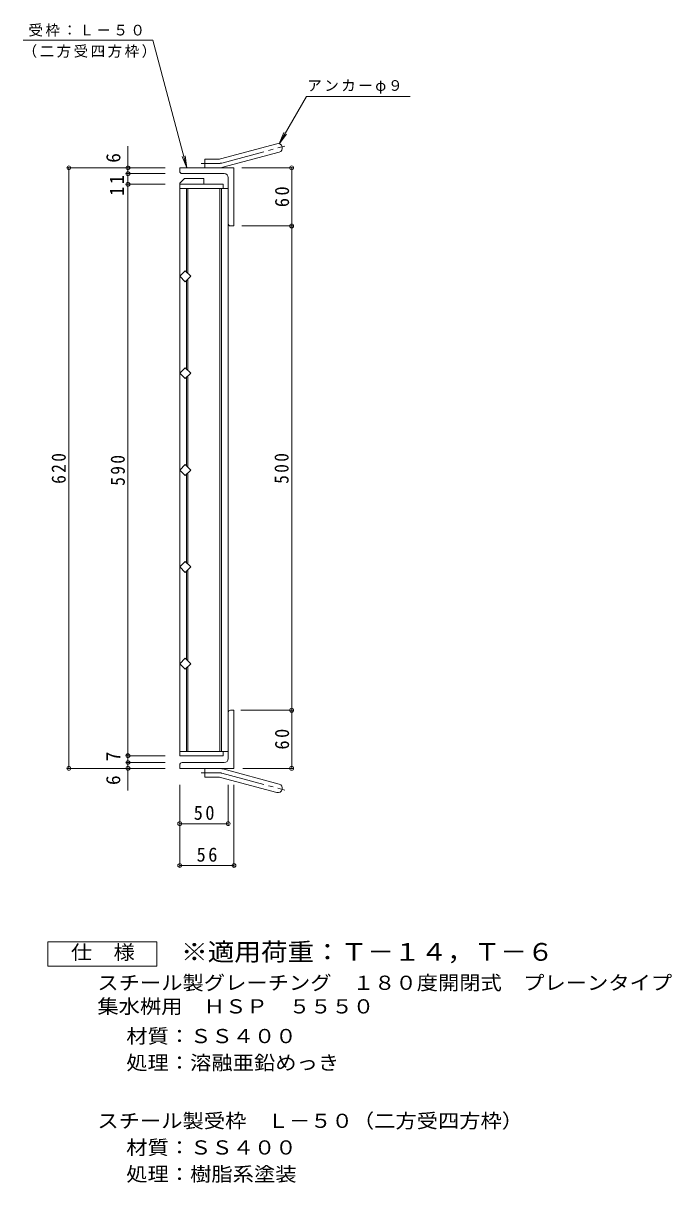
# Model space of a CAD drawing. Units: millimetres, scale not verified. Extents: x -677 to 866, y -688 to 666.
# Drawn here: x 196 to 866, y -553 to 645 of the extents above; entities that cross this region are included whole.
import ezdxf
from ezdxf.enums import TextEntityAlignment as Align

# ---------------------------------------------------------------- set-up
doc = ezdxf.new("R2010")
doc.units = ezdxf.units.MM
doc.header["$LTSCALE"] = 5
doc.header["$PDMODE"] = 32
doc.header["$PDSIZE"] = 4
doc.linetypes.add('CHAIN2', pattern=[12, 9, -1, 1, -1])
for name, color, linetype, lineweight in [('B-1', 2, 'Continuous', 9), ('B-2', 3, 'Continuous', 9), ('B-4', 7, 'Continuous', 9), ('B-5', 7, 'Continuous', 9), ('F-4_F-4ﾚｲﾔ', 2, 'Continuous', 9)]:
    doc.layers.add(name, color=color, linetype=linetype, lineweight=lineweight)
doc.layers.add('F-5_F-5ﾚｲﾔ', color=2, linetype='Continuous')
doc.styles.add('ＭＳ ゴシック', font='')
doc.styles.get('ＭＳ ゴシック').set_extended_font_data('MS Gothic')

msp = doc.modelspace()

# ---------------------------------------------------------------- linework, layer by layer
at = {"layer": 'B-1'}
for p, q in [((399.847, 504.666), (458.038, 520.258)), ((383.703, 495.359), (383.703, 504.36)), ((397.518, 504.36), (383.703, 504.36)), ((402.177, 495.973), (460.367, 511.565)), ((357.703, 491.859), (357.703, 495.359)), ((413.703, 495.359), (357.703, 495.359)), ((413.703, 495.359), (413.703, 435.359)), ((403.703, 489.36), (360.203, 489.36)), ((407.703, 485.359), (407.703, 437.859)), ((410.203, 435.359), (413.703, 435.359)), ((407.703, -114.64), (407.703, -67.14)), ((410.203, -64.641), (413.703, -64.641)), ((413.703, -124.64), (413.703, -64.641)), ((403.703, -118.641), (360.203, -118.641)), ((357.703, -121.14), (357.703, -124.64)), ((413.703, -124.64), (357.703, -124.64)), ((383.703, -124.64), (383.703, -133.641)), ((402.177, -125.254), (460.367, -140.846)), ((397.518, -133.641), (383.703, -133.641)), ((399.847, -133.947), (458.038, -149.539))]:
    msp.add_line(p, q, dxfattribs=at)
at = {"layer": 'B-1', "linetype": 'CHAIN2'}
for p, q in [((401.012, 500.319), (466.178, 517.781)), ((397.518, 499.86), (379.898, 499.86)), ((397.518, -129.141), (379.898, -129.141)), ((401.012, -129.601), (466.178, -147.062))]:
    msp.add_line(p, q, dxfattribs=at)
at = {"layer": 'B-1'}
for centre, radius, start, end in [((459.203, 515.912), 4.5, 285.00014, 104.99991), ((397.518, 513.359), 9, 270, 285.00002), ((360.203, 491.859), 2.5, 180, 270), ((397.518, 513.359), 18, 270, 285), ((403.703, 485.359), 4, 0, 90), ((410.203, 437.859), 2.5, 180, 270), ((410.203, -67.14), 2.5, 90, 180), ((360.203, -121.14), 2.5, 90, 180), ((403.703, -114.64), 4, 270, 0), ((397.518, -142.641), 18, 75, 90), ((397.518, -142.641), 9, 74.99998, 90), ((459.203, -145.193), 4.5, 255.00009, 74.99986)]:
    msp.add_arc(centre, radius, start, end, dxfattribs=at)
at = {"layer": 'B-1', "linetype": 'CHAIN2'}
for centre, start, end in [((397.518, 513.359), 270, 284.99995), ((397.518, -142.641), 75.00005, 90)]:
    msp.add_arc(centre, 13.5, start, end, dxfattribs=at)
at = {"layer": 'B-2'}
for p, q in [((357.703, 479.36), (362.703, 484.36)), ((357.703, 479.36), (357.703, 478.36)), ((362.703, 484.36), (382.703, 484.36)), ((382.703, 478.36), (382.703, 484.36)), ((357.703, 478.36), (402.703, 478.36)), ((357.703, -111.641), (357.703, 478.36)), ((357.703, 473.86), (407.703, 473.86)), ((364.703, 387.673), (364.703, 473.86)), ((366.203, 386.173), (366.203, 473.86)), ((399.203, -107.141), (399.203, 473.86)), ((400.703, -107.141), (400.703, 473.86)), ((402.703, 478.36), (402.703, 473.86)), ((407.703, -107.141), (407.703, 473.86)), ((364.703, 287.673), (364.703, 379.046)), ((366.203, 286.173), (366.203, 380.546)), ((364.703, 187.673), (364.703, 279.046)), ((366.203, 186.173), (366.203, 280.546)), ((366.203, 86.173), (366.203, 180.546)), ((364.703, 87.673), (364.703, 179.046)), ((364.703, -12.327), (364.703, 79.046)), ((366.203, -13.827), (366.203, 80.546)), ((364.703, -107.141), (364.703, -20.954)), ((366.203, -107.141), (366.203, -19.454)), ((357.703, -107.141), (407.703, -107.141)), ((402.703, -111.641), (402.703, -107.141)), ((357.703, -111.641), (402.703, -111.641))]:
    msp.add_line(p, q, dxfattribs=at)
for points in [[(369.016, 383.36), (363.36, 389.016), (357.703, 383.36), (363.36, 377.703)], [(369.016, 283.36), (363.36, 289.016), (357.703, 283.36), (363.36, 277.703)], [(369.016, 183.36), (363.36, 189.016), (357.703, 183.36), (363.36, 177.703)], [(369.016, 83.36), (363.36, 89.016), (357.703, 83.36), (363.36, 77.703)], [(369.016, -16.64), (363.36, -10.984), (357.703, -16.64), (363.36, -22.297)]]:
    msp.add_lwpolyline(points, close=True, dxfattribs=at)
at = {"layer": 'B-4'}
for p, q in [((304.119, 489.359), (304.119, 517.579)), ((342.676, 495.359), (241.576, 495.359)), ((243.076, -124.64), (243.076, 495.359)), ((421.864, 495.359), (474.844, 495.359)), ((342.676, 489.359), (302.619, 489.359)), ((304.119, 478.36), (304.119, 489.359)), ((342.676, 478.36), (302.619, 478.36)), ((304.119, -111.641), (304.119, 478.36)), ((421.864, 435.359), (474.844, 435.359)), ((420.838, -64.641), (474.844, -64.641)), ((342.676, -111.641), (302.619, -111.641)), ((342.676, -118.64), (302.619, -118.64)), ((304.119, -118.64), (304.119, -111.641)), ((304.119, -147.674), (304.119, -118.64)), ((342.676, -124.64), (241.576, -124.64)), ((422.988, -124.64), (474.844, -124.64)), ((357.703, -141.69), (357.703, -226.474)), ((407.703, -141.69), (407.703, -183.289)), ((413.703, -141.69), (413.703, -226.474)), ((357.703, -181.789), (407.703, -181.789)), ((357.703, -224.974), (413.703, -224.974))]:
    msp.add_line(p, q, dxfattribs=at)
msp.add_lwpolyline([(473.344, -124.64), (473.344, -64.641), (473.344, 435.359), (473.344, 495.359)], dxfattribs=at)
for p in [(243.076, 495.359), (304.119, 495.359), (304.119, 489.359), (473.344, 495.359), (304.119, 478.36), (473.344, 435.359), (473.344, -64.641), (304.119, -111.641), (304.119, -118.64), (243.076, -124.64), (304.119, -124.64), (473.344, -124.64), (357.703, -181.789), (407.703, -181.789), (357.703, -224.974), (413.703, -224.974)]:
    msp.add_point(p, dxfattribs=at)
at = {"layer": 'B-5'}
for p, q in [((195.923, 627.252), (329.75, 627.252)), ((488.64, 569.131), (595.847, 569.131)), ((460.416, 520.245), (468.025, 530.162)), ((365.09, 495.359), (363.459, 507.753))]:
    msp.add_line(p, q, dxfattribs=at)
for points in [[(329.75, 627.252), (365.09, 495.359), (360.307, 506.908)], [(488.64, 569.131), (460.416, 520.245), (465.199, 531.794)]]:
    msp.add_lwpolyline(points, dxfattribs=at)
at = {"layer": 'F-4_F-4ﾚｲﾔ'}
msp.add_lwpolyline([(221.517, -328.794), (221.517, -303.793), (334.016, -303.793), (334.016, -328.794)], close=True, dxfattribs=at)

# ---------------------------------------------------------------- texts
at = {"layer": 'B-4', "color": 2, "style": 'ＭＳ ゴシック'}
for s, p in [('6', (300.699, 500.608)), ('7', (300.604, -117.335)), ('6', (300.604, -141.871))]:
    msp.add_text(s, height=14.66, rotation=90, dxfattribs=at).set_placement(p, align=Align.BOTTOM_LEFT)
at = {"layer": 'B-4', "color": 2, "char_height": 14.66, "attachment_point": 7, "rotation": 90, "style": 'ＭＳ ゴシック'}
for s, insert in [('\\T1.27;\\W0.95;11', (299.952, 466.455)), ('\\T1.27;\\W0.95;60', (470.844, 454.734)), ('\\T1.27;\\W0.9;620', (240.077, 169.109)), ('\\T1.27;\\W0.9;590', (301.119, 167.11)), ('\\T1.27;\\W0.9;500', (470.344, 169.109)), ('\\T1.27;\\W0.95;60', (470.844, -105.266))]:
    msp.add_mtext(s, dxfattribs=dict(at, insert=insert))
at = {"layer": 'B-4', "color": 2, "char_height": 14.66, "attachment_point": 7, "style": 'ＭＳ ゴシック'}
for s, insert in [('\\T1.27;\\W0.95;50', (372.078, -178.013)), ('\\T1.27;\\W0.95;56', (375.078, -221.197))]:
    msp.add_mtext(s, dxfattribs=dict(at, insert=insert))
at = {"layer": 'B-5', "char_height": 11, "attachment_point": 7, "style": 'ＭＳ ゴシック'}
for s, insert in [('\\T1.17;受枠：Ｌ－５０', (201.376, 630.831)), ('\\T1.17;（二方受四方枠）', (195.418, 608.85)), ('\\T1.17;アンカーφ９', (489.45, 571.867))]:
    msp.add_mtext(s, dxfattribs=dict(at, insert=insert))
at = {"layer": 'F-4_F-4ﾚｲﾔ', "style": 'ＭＳ ゴシック', "width": 1.1}
for s, p in [('仕\u3000様', (245.266, -326.294)), ('スチール製グレーチング\u3000１８０度開閉式\u3000プレーンタイプ', (272.561, -357.754)), ('集水桝用\u3000ＨＳＰ\u3000５５５０', (272.561, -382.127)), ('材質：ＳＳ４００', (302.417, -412.779)), ('処理：溶融亜鉛めっき', (302.417, -440.279)), ('スチール製受枠\u3000Ｌ－５０（二方受四方枠）', (272.562, -500.28)), ('材質：ＳＳ４００', (302.417, -527.78)), ('処理：樹脂系塗装', (302.417, -555.28))]:
    msp.add_text(s, height=14.66, dxfattribs=at).set_placement(p, align=Align.BOTTOM_LEFT)
at = {"layer": 'F-5_F-5ﾚｲﾔ', "color": 3, "style": 'ＭＳ ゴシック', "width": 1.1}
msp.add_text('※適用荷重：Ｔ－１４，Ｔ－６', height=18.33, dxfattribs=at).set_placement((359.016, -328.794), align=Align.BOTTOM_LEFT)

doc.saveas('drawing.dxf')
